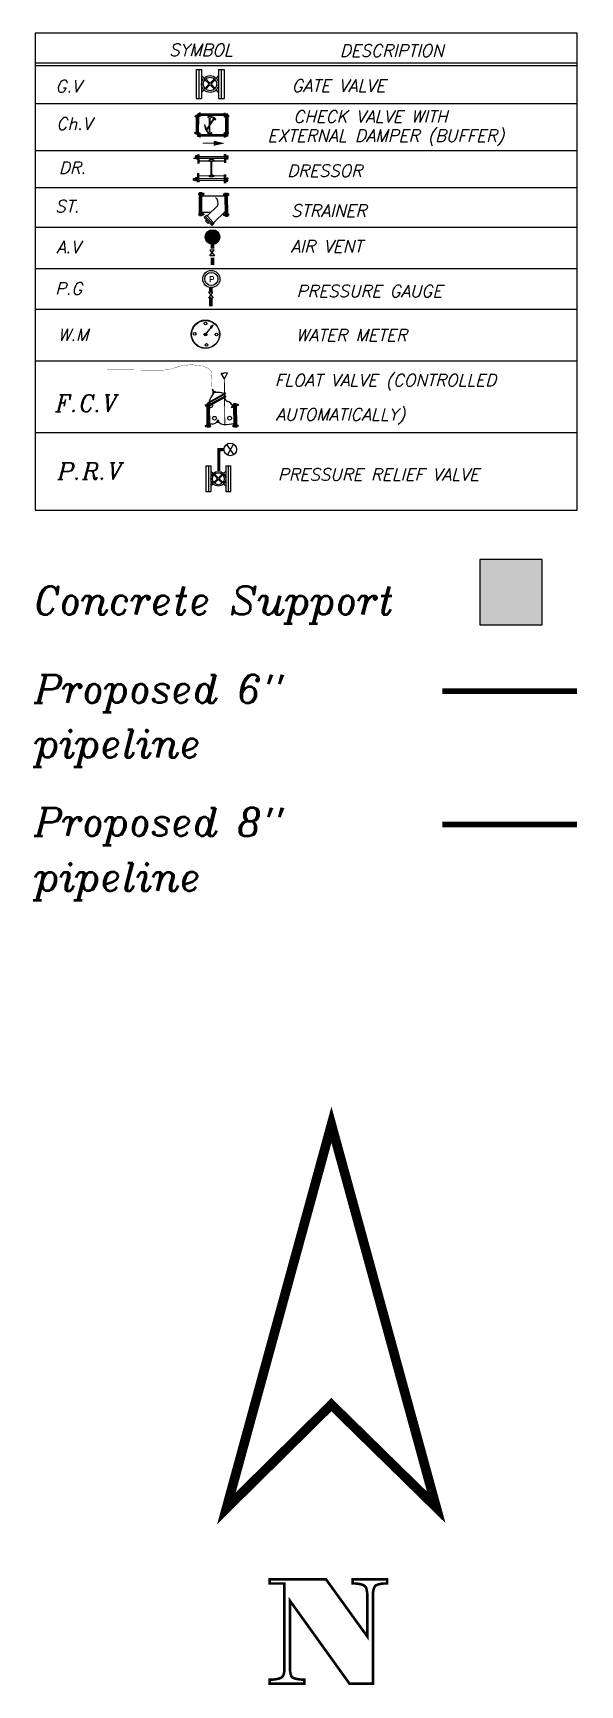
# Model space of a CAD drawing. Extents: x 152000 to 152174, y 158796 to 159332.
# Drawn here: x 152104.45 to 152109.94, y 159176.55 to 159193.15 of the extents above; entities that cross this region are included whole.
import ezdxf
from ezdxf.enums import TextEntityAlignment as Align

# ---------------------------------------------------------------- set-up
doc = ezdxf.new("R2010")
doc.units = 0
doc.header["$LTSCALE"] = 3
doc.header["$MEASUREMENT"] = 0
doc.linetypes.add('HIDDEN', pattern=[9.525, 6.35, -3.175])
doc.layers.get('0').update_dxf_attribs({"linetype": 'CONTINUOUS'})
for name, color, linetype in [('ceco.net 1', 7, 'CONTINUOUS'), ('colum', 7, 'CONTINUOUS'), ('MECH', 6, 'CONTINUOUS'), ('NUMBERS', 6, 'CONTINUOUS')]:
    doc.layers.add(name, color=color, linetype=linetype)
doc.layers.add('LAND CORNERS', color=255, linetype='CONTINUOUS', lineweight=25)
doc.styles.add('C10', font='complex', dxfattribs={"height": 441})
doc.styles.add('italic', font='italicc.shx', dxfattribs={"height": 0.4})

msp = doc.modelspace()

# ---------------------------------------------------------------- hatches: boundary and pattern name
at = {"ltscale": 5}
h = msp.add_hatch(color=240, dxfattribs=at)
h.set_gradient(color1=(255, 0, 63), color2=(255, 143, 171), one_color=1, tint=0.78, name='INVCURVED')
edge = h.paths.add_edge_path()
edge.add_arc((152106.24726, 159191.09511), 0.07387, 0, 360)
at = {"layer": 'colum', "linetype": 'ByBlock', "ltscale": 2.2}
msp.add_hatch(color=256, dxfattribs=at).paths.add_polyline_path([(152106.26027, 159192.06283), (152106.25905, 159192.01247), (152106.36889, 159192.0372)])
at = {"layer": 'LAND CORNERS'}
h = msp.add_hatch(color=256, dxfattribs=at)
h.dxf.hatch_style = 1
h.paths.add_polyline_path([(152108.92976, 159187.20024), (152109.55733, 159187.20024), (152109.55733, 159187.85414), (152108.92976, 159187.85414)])

# ---------------------------------------------------------------- linework, layer by layer
for p, q in [((152106.08124, 159192.77973), (152106.08115, 159192.48643)), ((152106.08124, 159192.77973), (152106.13764, 159192.77971)), ((152106.10944, 159192.77972), (152106.10935, 159192.48642)), ((152106.13764, 159192.77971), (152106.13755, 159192.48641)), ((152106.1624, 159192.69288), (152106.13762, 159192.71767)), ((152106.17053, 159192.67676), (152106.20908, 159192.63819)), ((152106.17851, 159192.68473), (152106.21706, 159192.64617)), ((152106.2081, 159192.63917), (152106.2081, 159192.62692)), ((152106.2081, 159192.63917), (152106.2081, 159192.62692)), ((152106.22736, 159192.64616), (152106.26592, 159192.68471)), ((152106.23533, 159192.63818), (152106.2739, 159192.67673)), ((152106.2363, 159192.62691), (152106.23631, 159192.63916)), ((152106.30683, 159192.71762), (152106.28205, 159192.69284)), ((152106.30685, 159192.77966), (152106.30676, 159192.48636)), ((152106.30706, 159192.78011), (152106.36347, 159192.78009)), ((152106.33505, 159192.77965), (152106.33497, 159192.48635)), ((152106.36326, 159192.77964), (152106.36317, 159192.48635)), ((152106.08115, 159192.48643), (152106.13755, 159192.48641)), ((152106.16236, 159192.57323), (152106.13757, 159192.54846)), ((152106.17051, 159192.58935), (152106.20907, 159192.62789)), ((152106.17848, 159192.58137), (152106.21705, 159192.61991)), ((152106.22735, 159192.61991), (152106.26589, 159192.58134)), ((152106.23533, 159192.62788), (152106.27387, 159192.58932)), ((152106.30678, 159192.54841), (152106.28201, 159192.57319)), ((152106.30676, 159192.48636), (152106.36317, 159192.48635)), ((152106.06877, 159192.30992), (152106.11823, 159192.3097)), ((152106.07109, 159192.30644), (152106.07112, 159192.31338)), ((152106.07109, 159192.30644), (152106.07203, 159192.30592)), ((152106.07206, 159192.31389), (152106.07112, 159192.31338)), ((152106.07203, 159192.30592), (152106.07206, 159192.31389)), ((152106.07203, 159192.30592), (152106.08011, 159192.30588)), ((152106.07206, 159192.31389), (152106.08014, 159192.31386)), ((152106.0806, 159192.30297), (152106.08061, 159192.30588)), ((152106.08061, 159192.30588), (152106.08065, 159192.31385)), ((152106.08062, 159192.30673), (152106.08616, 159192.30671)), ((152106.08066, 159192.31676), (152106.08065, 159192.31385)), ((152106.08065, 159192.313), (152106.08619, 159192.31298)), ((152106.08621, 159192.31674), (152106.08066, 159192.31676)), ((152106.0865, 159192.31968), (152106.08566, 159192.12958)), ((152106.0865, 159192.31968), (152106.08566, 159192.12958)), ((152106.08572, 159192.14409), (152106.08644, 159192.30518)), ((152106.08616, 159192.30585), (152106.10562, 159192.30577)), ((152106.08619, 159192.31383), (152106.10565, 159192.31374)), ((152106.08644, 159192.30518), (152106.0865, 159192.31968)), ((152106.0865, 159192.31968), (152106.09593, 159192.31964)), ((152106.0865, 159192.31968), (152106.09593, 159192.31964)), ((152106.09593, 159192.31964), (152106.09509, 159192.12954)), ((152106.09593, 159192.31964), (152106.09509, 159192.12954)), ((152106.09593, 159192.31964), (152106.09509, 159192.12954)), ((152106.09593, 159192.31964), (152106.09509, 159192.12954)), ((152106.09515, 159192.14404), (152106.09586, 159192.30513)), ((152106.09586, 159192.30513), (152106.09593, 159192.31964)), ((152106.09593, 159192.31964), (152106.10536, 159192.3196)), ((152106.09593, 159192.31964), (152106.10536, 159192.3196)), ((152106.10046, 159192.31223), (152106.10048, 159192.31703)), ((152106.10962, 159192.31219), (152106.10046, 159192.31223)), ((152106.10048, 159192.31703), (152106.10054, 159192.33022)), ((152106.10049, 159192.31845), (152106.10965, 159192.3184)), ((152106.10053, 159192.32881), (152106.1097, 159192.32877)), ((152106.10056, 159192.33503), (152106.10054, 159192.33022)), ((152106.10972, 159192.33499), (152106.10056, 159192.33503)), ((152106.10536, 159192.3196), (152106.10451, 159192.1295)), ((152106.11116, 159192.3066), (152106.10562, 159192.30662)), ((152106.11119, 159192.31287), (152106.10565, 159192.31289)), ((152106.10566, 159192.31665), (152106.11121, 159192.31663)), ((152106.10962, 159192.31219), (152106.10972, 159192.33499)), ((152106.37643, 159192.31581), (152106.10964, 159192.31699)), ((152106.37648, 159192.329), (152106.1097, 159192.33018)), ((152106.11115, 159192.30283), (152106.11116, 159192.30574)), ((152106.11116, 159192.30574), (152106.11119, 159192.31372)), ((152106.11121, 159192.31663), (152106.11119, 159192.31372)), ((152106.36333, 159192.30861), (152106.41279, 159192.30839)), ((152106.36565, 159192.30513), (152106.36568, 159192.31207)), ((152106.36565, 159192.30513), (152106.36659, 159192.30461)), ((152106.36662, 159192.31258), (152106.36568, 159192.31207)), ((152106.36659, 159192.30461), (152106.36662, 159192.31258)), ((152106.36659, 159192.30461), (152106.37467, 159192.30457)), ((152106.36662, 159192.31258), (152106.3747, 159192.31255)), ((152106.37516, 159192.30166), (152106.37517, 159192.30457)), ((152106.37517, 159192.30457), (152106.37521, 159192.31255)), ((152106.37518, 159192.30542), (152106.38072, 159192.3054)), ((152106.37522, 159192.31546), (152106.37521, 159192.31255)), ((152106.37521, 159192.31169), (152106.38075, 159192.31167)), ((152106.38077, 159192.31543), (152106.37522, 159192.31546)), ((152106.3764, 159192.311), (152106.37651, 159192.3338)), ((152106.3764, 159192.311), (152106.38557, 159192.31096)), ((152106.3856, 159192.31718), (152106.37643, 159192.31722)), ((152106.38564, 159192.32754), (152106.37648, 159192.32758)), ((152106.37651, 159192.3338), (152106.38567, 159192.33376)), ((152106.38106, 159192.31837), (152106.38022, 159192.12828)), ((152106.38106, 159192.31837), (152106.38022, 159192.12828)), ((152106.38028, 159192.14278), (152106.381, 159192.30387)), ((152106.38072, 159192.30455), (152106.40017, 159192.30446)), ((152106.38075, 159192.31252), (152106.40021, 159192.31244)), ((152106.381, 159192.30387), (152106.38106, 159192.31837)), ((152106.38106, 159192.31837), (152106.39049, 159192.31833)), ((152106.38106, 159192.31837), (152106.39049, 159192.31833)), ((152106.38557, 159192.31096), (152106.38559, 159192.31577)), ((152106.38559, 159192.31577), (152106.38565, 159192.32895)), ((152106.38567, 159192.33376), (152106.38565, 159192.32895)), ((152106.39978, 159192.31571), (152106.38643, 159192.31576)), ((152106.39984, 159192.32889), (152106.38648, 159192.32895)), ((152106.39049, 159192.31833), (152106.38964, 159192.12823)), ((152106.39049, 159192.31833), (152106.38964, 159192.12823)), ((152106.39049, 159192.31833), (152106.38964, 159192.12823)), ((152106.39049, 159192.31833), (152106.38964, 159192.12823)), ((152106.38971, 159192.14274), (152106.39042, 159192.30383)), ((152106.39042, 159192.30383), (152106.39049, 159192.31833)), ((152106.39049, 159192.31833), (152106.39992, 159192.31829)), ((152106.39049, 159192.31833), (152106.39992, 159192.31829)), ((152106.39992, 159192.31829), (152106.39907, 159192.12819)), ((152106.39978, 159192.31571), (152106.39984, 159192.32889)), ((152106.40134, 159192.31656), (152106.39978, 159192.31571)), ((152106.39984, 159192.32889), (152106.40139, 159192.32803)), ((152106.40572, 159192.30529), (152106.40018, 159192.30531)), ((152106.40575, 159192.31156), (152106.40021, 159192.31158)), ((152106.40022, 159192.31534), (152106.40577, 159192.31532)), ((152106.40134, 159192.31656), (152106.40139, 159192.32803)), ((152106.40571, 159192.30153), (152106.40572, 159192.30443)), ((152106.40572, 159192.30443), (152106.40575, 159192.31241)), ((152106.40577, 159192.31532), (152106.40575, 159192.31241)), ((152106.06802, 159192.14108), (152106.11748, 159192.14086)), ((152106.07034, 159192.1376), (152106.07037, 159192.14454)), ((152106.07034, 159192.1376), (152106.07128, 159192.13708)), ((152106.07131, 159192.14505), (152106.07037, 159192.14454)), ((152106.07128, 159192.13708), (152106.07131, 159192.14505)), ((152106.07131, 159192.14505), (152106.0794, 159192.14502)), ((152106.07986, 159192.13704), (152106.0799, 159192.14502)), ((152106.07987, 159192.13789), (152106.08541, 159192.13787)), ((152106.07991, 159192.14792), (152106.0799, 159192.14502)), ((152106.0799, 159192.14416), (152106.08544, 159192.14414)), ((152106.08546, 159192.1479), (152106.07991, 159192.14792)), ((152106.08615, 159192.30295), (152106.0806, 159192.30297)), ((152106.08544, 159192.14499), (152106.1049, 159192.1449)), ((152106.08572, 159192.14409), (152106.08566, 159192.12958)), ((152106.09515, 159192.14404), (152106.09509, 159192.12954)), ((152106.11041, 159192.13776), (152106.10487, 159192.13778)), ((152106.11044, 159192.14403), (152106.1049, 159192.14405)), ((152106.10491, 159192.14781), (152106.11046, 159192.14779)), ((152106.1056, 159192.30286), (152106.11115, 159192.30283)), ((152106.11041, 159192.1369), (152106.11045, 159192.14488)), ((152106.11046, 159192.14779), (152106.11045, 159192.14488)), ((152106.16695, 159192.22613), (152106.18661, 159192.17145)), ((152106.18661, 159192.17145), (152106.25726, 159192.28104)), ((152106.18953, 159192.16827), (152106.26018, 159192.27786)), ((152106.19736, 159192.14764), (152106.18953, 159192.16827)), ((152106.1967, 159192.14287), (152106.21724, 159192.15093)), ((152106.1974, 159192.29978), (152106.21787, 159192.29153)), ((152106.21724, 159192.15093), (152106.21787, 159192.29153)), ((152106.22156, 159192.15091), (152106.22218, 159192.29151)), ((152106.24202, 159192.14267), (152106.22156, 159192.15091)), ((152106.24272, 159192.29958), (152106.22218, 159192.29151)), ((152106.24943, 159192.30167), (152106.25726, 159192.28104)), ((152106.28004, 159192.26825), (152106.26018, 159192.27786)), ((152106.36258, 159192.13977), (152106.41204, 159192.13955)), ((152106.3649, 159192.13629), (152106.36493, 159192.14323)), ((152106.36587, 159192.14375), (152106.36493, 159192.14323)), ((152106.36584, 159192.13577), (152106.36587, 159192.14375)), ((152106.36587, 159192.14375), (152106.37395, 159192.14371)), ((152106.37442, 159192.13573), (152106.37446, 159192.14371)), ((152106.37447, 159192.14662), (152106.37446, 159192.14371)), ((152106.37446, 159192.14285), (152106.38, 159192.14283)), ((152106.38002, 159192.14659), (152106.37447, 159192.14662)), ((152106.3807, 159192.30164), (152106.37516, 159192.30166)), ((152106.38, 159192.14368), (152106.39946, 159192.1436)), ((152106.38028, 159192.14278), (152106.38022, 159192.12828)), ((152106.38971, 159192.14274), (152106.38964, 159192.12823)), ((152106.405, 159192.14272), (152106.39946, 159192.14274)), ((152106.39947, 159192.1465), (152106.40502, 159192.14648)), ((152106.40016, 159192.30155), (152106.40571, 159192.30153)), ((152106.40497, 159192.1356), (152106.405, 159192.14357)), ((152106.40502, 159192.14648), (152106.405, 159192.14357)), ((152106.07128, 159192.13708), (152106.07936, 159192.13704)), ((152106.07985, 159192.13413), (152106.07986, 159192.13704)), ((152106.0854, 159192.13411), (152106.07985, 159192.13413)), ((152106.08541, 159192.13701), (152106.10487, 159192.13693)), ((152106.08566, 159192.12958), (152106.09509, 159192.12954)), ((152106.09509, 159192.12954), (152106.10451, 159192.1295)), ((152106.09954, 159192.10582), (152106.09956, 159192.11063)), ((152106.10871, 159192.10578), (152106.09954, 159192.10582)), ((152106.09956, 159192.11063), (152106.09962, 159192.12381)), ((152106.09957, 159192.11204), (152106.10873, 159192.112)), ((152106.09964, 159192.12862), (152106.09962, 159192.12381)), ((152106.09962, 159192.1224), (152106.10878, 159192.12236)), ((152106.10881, 159192.12858), (152106.09964, 159192.12862)), ((152106.10485, 159192.13402), (152106.1104, 159192.13399)), ((152106.10871, 159192.10578), (152106.10881, 159192.12858)), ((152106.37551, 159192.1094), (152106.10873, 159192.11059)), ((152106.37557, 159192.12259), (152106.10879, 159192.12377)), ((152106.1104, 159192.13399), (152106.11041, 159192.1369)), ((152106.3649, 159192.13629), (152106.36584, 159192.13577)), ((152106.36584, 159192.13577), (152106.37392, 159192.13573)), ((152106.37441, 159192.13282), (152106.37442, 159192.13573)), ((152106.37995, 159192.1328), (152106.37441, 159192.13282)), ((152106.37443, 159192.13658), (152106.37997, 159192.13656)), ((152106.37549, 159192.1046), (152106.37559, 159192.1274)), ((152106.37549, 159192.1046), (152106.38465, 159192.10455)), ((152106.38468, 159192.11077), (152106.37552, 159192.11081)), ((152106.38473, 159192.12114), (152106.37556, 159192.12118)), ((152106.37559, 159192.1274), (152106.38475, 159192.12736)), ((152106.37997, 159192.13571), (152106.39942, 159192.13562)), ((152106.38022, 159192.12828), (152106.38964, 159192.12823)), ((152106.38465, 159192.10455), (152106.38467, 159192.10936)), ((152106.38467, 159192.10936), (152106.38473, 159192.12255)), ((152106.38475, 159192.12736), (152106.38473, 159192.12255)), ((152106.39887, 159192.1093), (152106.38551, 159192.10936)), ((152106.39893, 159192.12249), (152106.38557, 159192.12254)), ((152106.38964, 159192.12823), (152106.39907, 159192.12819)), ((152106.39887, 159192.1093), (152106.39893, 159192.12249)), ((152106.40042, 159192.11015), (152106.39887, 159192.1093)), ((152106.39893, 159192.12249), (152106.40047, 159192.12162)), ((152106.39941, 159192.13271), (152106.40496, 159192.13269)), ((152106.40497, 159192.13645), (152106.39943, 159192.13647)), ((152106.40042, 159192.11015), (152106.40047, 159192.12162)), ((152106.40496, 159192.13269), (152106.40497, 159192.1356)), ((152106.05598, 159191.88894), (152106.0581, 159191.88775)), ((152106.0581, 159191.88775), (152106.07646, 159191.88767)), ((152106.07758, 159191.88106), (152106.0776, 159191.88767)), ((152106.09017, 159191.88101), (152106.07758, 159191.88106)), ((152106.0776, 159191.88767), (152106.07768, 159191.90579)), ((152106.07761, 159191.88961), (152106.09021, 159191.88955)), ((152106.07767, 159191.90385), (152106.09027, 159191.9038)), ((152106.07771, 159191.9124), (152106.07768, 159191.90579)), ((152106.0903, 159191.91234), (152106.07771, 159191.9124)), ((152106.09017, 159191.88101), (152106.0903, 159191.91234)), ((152106.0902, 159191.88762), (152106.38875, 159191.88635)), ((152106.09028, 159191.90574), (152106.38883, 159191.90447)), ((152106.09502, 159191.86168), (152106.38481, 159191.86045)), ((152106.20568, 159191.864), (152106.23381, 159191.85268)), ((152106.23325, 159191.7214), (152106.23381, 159191.85268)), ((152106.23918, 159191.72137), (152106.23974, 159191.85265)), ((152106.26796, 159191.86374), (152106.23974, 159191.85265)), ((152106.38872, 159191.87974), (152106.38886, 159191.91107)), ((152106.38872, 159191.87974), (152106.40132, 159191.87969)), ((152106.40135, 159191.88823), (152106.38876, 159191.88828)), ((152106.40141, 159191.90247), (152106.38882, 159191.90253)), ((152106.38886, 159191.91107), (152106.40145, 159191.91102)), ((152106.40132, 159191.87969), (152106.40134, 159191.88629)), ((152106.40134, 159191.88629), (152106.40142, 159191.90441)), ((152106.40145, 159191.91102), (152106.40142, 159191.90441)), ((152106.05716, 159191.66604), (152106.05724, 159191.68416)), ((152106.05716, 159191.66604), (152106.07551, 159191.66597)), ((152106.05724, 159191.68416), (152106.07559, 159191.68409)), ((152106.07663, 159191.65935), (152106.07666, 159191.66596)), ((152106.08923, 159191.6593), (152106.07663, 159191.65935)), ((152106.07666, 159191.66596), (152106.07674, 159191.68408)), ((152106.07667, 159191.6679), (152106.08926, 159191.66785)), ((152106.07673, 159191.68214), (152106.08932, 159191.68209)), ((152106.07677, 159191.69069), (152106.07674, 159191.68408)), ((152106.08936, 159191.69063), (152106.07677, 159191.69069)), ((152106.08923, 159191.6593), (152106.08936, 159191.69063)), ((152106.08925, 159191.66591), (152106.38781, 159191.66464)), ((152106.08933, 159191.68403), (152106.38789, 159191.68276)), ((152106.09268, 159191.71235), (152106.38568, 159191.7111)), ((152106.20502, 159191.71031), (152106.23325, 159191.7214)), ((152106.26731, 159191.71005), (152106.23918, 159191.72137)), ((152106.38778, 159191.65803), (152106.38791, 159191.68936)), ((152106.38778, 159191.65803), (152106.40037, 159191.65798)), ((152106.40041, 159191.66652), (152106.38782, 159191.66658)), ((152106.40047, 159191.68076), (152106.38788, 159191.68082)), ((152106.38791, 159191.68936), (152106.40051, 159191.68931)), ((152106.40037, 159191.65798), (152106.4004, 159191.66458)), ((152106.4004, 159191.66458), (152106.40048, 159191.6827)), ((152106.40051, 159191.68931), (152106.40048, 159191.6827)), ((152106.11607, 159191.5367), (152106.10926, 159191.53668)), ((152106.10926, 159191.53668), (152106.10927, 159191.5331)), ((152106.10927, 159191.5331), (152106.1093, 159191.52331)), ((152106.10927, 159191.53206), (152106.11608, 159191.53208)), ((152106.10929, 159191.52435), (152106.1161, 159191.52437)), ((152106.10931, 159191.51973), (152106.1093, 159191.52331)), ((152106.11612, 159191.51975), (152106.10931, 159191.51973)), ((152106.13998, 159191.5332), (152106.11608, 159191.53312)), ((152106.14001, 159191.5234), (152106.11611, 159191.52333)), ((152106.11644, 159191.54225), (152106.12802, 159191.54229)), ((152106.11714, 159191.31159), (152106.11644, 159191.54225)), ((152106.11714, 159191.31159), (152106.11644, 159191.54225)), ((152106.1165, 159191.52444), (152106.11644, 159191.54225)), ((152106.1165, 159191.52444), (152106.11709, 159191.32941)), ((152106.12802, 159191.54229), (152106.1396, 159191.54232)), ((152106.12872, 159191.31162), (152106.12802, 159191.54229)), ((152106.12872, 159191.31162), (152106.12802, 159191.54229)), ((152106.12872, 159191.31162), (152106.12802, 159191.54229)), ((152106.12872, 159191.31162), (152106.12802, 159191.54229)), ((152106.12872, 159191.31162), (152106.12802, 159191.54229)), ((152106.12808, 159191.52447), (152106.12802, 159191.54229)), ((152106.12808, 159191.52447), (152106.12867, 159191.32944)), ((152106.1403, 159191.31166), (152106.1396, 159191.54232)), ((152106.13971, 159191.50892), (152106.37569, 159191.50963)), ((152106.13997, 159191.53677), (152106.14678, 159191.53679)), ((152106.14679, 159191.53217), (152106.13998, 159191.53215)), ((152106.14682, 159191.52447), (152106.14001, 159191.52445)), ((152106.14002, 159191.51983), (152106.14683, 159191.51985)), ((152106.14678, 159191.53679), (152106.14679, 159191.53322)), ((152106.14679, 159191.53322), (152106.14682, 159191.52342)), ((152106.14683, 159191.51985), (152106.14682, 159191.52342)), ((152106.15734, 159191.53325), (152106.14741, 159191.53322)), ((152106.15737, 159191.52345), (152106.14744, 159191.52342)), ((152106.15849, 159191.53262), (152106.15734, 159191.53325)), ((152106.15734, 159191.53325), (152106.15737, 159191.52345)), ((152106.15737, 159191.52345), (152106.15852, 159191.52409)), ((152106.15849, 159191.53262), (152106.15852, 159191.52409)), ((152106.35392, 159191.52332), (152106.41468, 159191.52351)), ((152106.35678, 159191.5276), (152106.35793, 159191.52824)), ((152106.35678, 159191.5276), (152106.35681, 159191.51907)), ((152106.35796, 159191.51844), (152106.35681, 159191.51907)), ((152106.35793, 159191.52824), (152106.36786, 159191.52827)), ((152106.35793, 159191.52824), (152106.35796, 159191.51844)), ((152106.35796, 159191.51844), (152106.36789, 159191.51847)), ((152106.37528, 159191.53186), (152106.36847, 159191.53184)), ((152106.36847, 159191.53184), (152106.36848, 159191.52827)), ((152106.36848, 159191.52827), (152106.36851, 159191.51847)), ((152106.36848, 159191.52722), (152106.37529, 159191.52724)), ((152106.3685, 159191.51952), (152106.37531, 159191.51954)), ((152106.36852, 159191.5149), (152106.36851, 159191.51847)), ((152106.37533, 159191.51492), (152106.36852, 159191.5149)), ((152106.37529, 159191.52829), (152106.39919, 159191.52836)), ((152106.37532, 159191.51849), (152106.39922, 159191.51856)), ((152106.37561, 159191.53742), (152106.38719, 159191.53745)), ((152106.37631, 159191.30675), (152106.37561, 159191.53742)), ((152106.37631, 159191.30675), (152106.37561, 159191.53742)), ((152106.37566, 159191.5196), (152106.37561, 159191.53742)), ((152106.37566, 159191.5196), (152106.37625, 159191.32457)), ((152106.38719, 159191.53745), (152106.39877, 159191.53749)), ((152106.38789, 159191.30679), (152106.38719, 159191.53745)), ((152106.38789, 159191.30679), (152106.38719, 159191.53745)), ((152106.38789, 159191.30679), (152106.38719, 159191.53745)), ((152106.38789, 159191.30679), (152106.38719, 159191.53745)), ((152106.38724, 159191.51964), (152106.38719, 159191.53745)), ((152106.38724, 159191.51964), (152106.38783, 159191.3246)), ((152106.39947, 159191.30682), (152106.39877, 159191.53749)), ((152106.39918, 159191.53193), (152106.40599, 159191.53195)), ((152106.406, 159191.52733), (152106.39919, 159191.52731)), ((152106.40603, 159191.51963), (152106.39922, 159191.51961)), ((152106.39923, 159191.51499), (152106.40604, 159191.51501)), ((152106.40599, 159191.53195), (152106.406, 159191.52838)), ((152106.406, 159191.52838), (152106.40603, 159191.51858)), ((152106.40604, 159191.51501), (152106.40603, 159191.51858)), ((152106.11669, 159191.33215), (152106.10988, 159191.33213)), ((152106.10988, 159191.33213), (152106.10989, 159191.32855)), ((152106.10989, 159191.32855), (152106.10992, 159191.31875)), ((152106.10989, 159191.3275), (152106.1167, 159191.32753)), ((152106.10991, 159191.3198), (152106.11672, 159191.31982)), ((152106.10993, 159191.31518), (152106.10992, 159191.31875)), ((152106.11674, 159191.3152), (152106.10993, 159191.31518)), ((152106.1406, 159191.32865), (152106.1167, 159191.32857)), ((152106.14063, 159191.31885), (152106.11673, 159191.31877)), ((152106.11709, 159191.32941), (152106.11714, 159191.31159)), ((152106.11714, 159191.31159), (152106.12872, 159191.31162)), ((152106.11714, 159191.31159), (152106.12872, 159191.31162)), ((152106.12867, 159191.32944), (152106.12872, 159191.31162)), ((152106.12872, 159191.31162), (152106.1403, 159191.31166)), ((152106.12872, 159191.31162), (152106.1403, 159191.31166)), ((152106.1402, 159191.3451), (152106.23127, 159191.34538)), ((152106.14059, 159191.33222), (152106.1474, 159191.33224)), ((152106.14741, 159191.32762), (152106.1406, 159191.3276)), ((152106.14744, 159191.31992), (152106.14063, 159191.3199)), ((152106.14064, 159191.31527), (152106.14745, 159191.31529)), ((152106.1474, 159191.33224), (152106.14741, 159191.32867)), ((152106.14741, 159191.32867), (152106.14744, 159191.31887)), ((152106.14745, 159191.31529), (152106.14744, 159191.31887)), ((152106.15796, 159191.3287), (152106.14803, 159191.32867)), ((152106.15799, 159191.3189), (152106.14806, 159191.31887)), ((152106.15911, 159191.32807), (152106.15796, 159191.3287)), ((152106.15796, 159191.3287), (152106.15799, 159191.3189)), ((152106.15799, 159191.3189), (152106.15914, 159191.31954)), ((152106.15911, 159191.32807), (152106.15914, 159191.31954)), ((152106.18597, 159191.31319), (152106.16369, 159191.29161)), ((152106.19837, 159191.30038), (152106.18597, 159191.31319)), ((152106.3, 159191.41195), (152106.19181, 159191.30715)), ((152106.37616, 159191.35453), (152106.25738, 159191.23946)), ((152106.35454, 159191.31877), (152106.4153, 159191.31896)), ((152106.3574, 159191.32304), (152106.35855, 159191.32368)), ((152106.3574, 159191.32304), (152106.35743, 159191.31452)), ((152106.35858, 159191.31389), (152106.35743, 159191.31452)), ((152106.35855, 159191.32368), (152106.36848, 159191.32371)), ((152106.35855, 159191.32368), (152106.35858, 159191.31389)), ((152106.35858, 159191.31389), (152106.36851, 159191.31392)), ((152106.3759, 159191.32731), (152106.36909, 159191.32729)), ((152106.36909, 159191.32729), (152106.3691, 159191.32372)), ((152106.3691, 159191.32372), (152106.36913, 159191.31392)), ((152106.3691, 159191.32267), (152106.37591, 159191.32269)), ((152106.36912, 159191.31497), (152106.37593, 159191.31499)), ((152106.36914, 159191.31035), (152106.36913, 159191.31392)), ((152106.37595, 159191.31037), (152106.36914, 159191.31035)), ((152106.37591, 159191.32374), (152106.39981, 159191.32381)), ((152106.37594, 159191.31394), (152106.39984, 159191.31401)), ((152106.37625, 159191.32457), (152106.37631, 159191.30675)), ((152106.38783, 159191.3246), (152106.38789, 159191.30679)), ((152106.3998, 159191.32738), (152106.40661, 159191.3274)), ((152106.40662, 159191.32278), (152106.39981, 159191.32276)), ((152106.40665, 159191.31508), (152106.39984, 159191.31506)), ((152106.39985, 159191.31044), (152106.40666, 159191.31046)), ((152106.40661, 159191.3274), (152106.40662, 159191.32383)), ((152106.40662, 159191.32383), (152106.40665, 159191.31403)), ((152106.40666, 159191.31046), (152106.40665, 159191.31403)), ((152106.17609, 159191.27881), (152106.16369, 159191.29161)), ((152106.1747, 159191.30227), (152106.25195, 159191.22251)), ((152106.17609, 159191.27881), (152106.22855, 159191.22465)), ((152106.18545, 159191.26914), (152106.17651, 159191.25934)), ((152106.17651, 159191.25934), (152106.20319, 159191.2318)), ((152106.19837, 159191.30038), (152106.25082, 159191.24623)), ((152106.20319, 159191.2318), (152106.2127, 159191.24101)), ((152106.22855, 159191.22465), (152106.24095, 159191.21185)), ((152106.26322, 159191.23343), (152106.24095, 159191.21185)), ((152106.25082, 159191.24623), (152106.26322, 159191.23343)), ((152106.37631, 159191.30675), (152106.38789, 159191.30679)), ((152106.37631, 159191.30675), (152106.38789, 159191.30679)), ((152106.38789, 159191.30679), (152106.39947, 159191.30682)), ((152106.38789, 159191.30679), (152106.39947, 159191.30682)), ((152106.2016, 159189.43382), (152106.37771, 159189.53052)), ((152106.20591, 159189.42598), (152106.38202, 159189.52268)), ((152106.22792, 159189.41862), (152106.37468, 159189.4992)), ((152106.23222, 159189.41078), (152106.37898, 159189.49137)), ((152106.24657, 159189.56551), (152106.24265, 159189.56336)), ((152106.24265, 159189.56336), (152106.25754, 159189.53395)), ((152106.24657, 159189.56551), (152106.26146, 159189.5361)), ((152106.24703, 159189.52818), (152106.2595, 159189.53503)), ((152106.24703, 159189.52818), (152106.25241, 159189.51839)), ((152106.24918, 159189.52426), (152106.26165, 159189.53111)), ((152106.27197, 159189.54187), (152106.2595, 159189.53503)), ((152106.27412, 159189.53796), (152106.26165, 159189.53111)), ((152106.27197, 159189.54187), (152106.27735, 159189.53208)), ((152106.37468, 159189.4992), (152106.36607, 159189.51487)), ((152106.37468, 159189.4992), (152106.37898, 159189.49137)), ((152106.38075, 159189.52293), (152106.37644, 159189.53077)), ((152106.16988, 159189.40505), (152106.23085, 159189.40533)), ((152106.17275, 159189.40934), (152106.1739, 159189.40999)), ((152106.17275, 159189.40934), (152106.17279, 159189.40079)), ((152106.17395, 159189.40015), (152106.17279, 159189.40079)), ((152106.1739, 159189.40999), (152106.18386, 159189.41003)), ((152106.1739, 159189.40999), (152106.17395, 159189.40015)), ((152106.17395, 159189.40015), (152106.18391, 159189.4002)), ((152106.1913, 159189.41365), (152106.18447, 159189.41362)), ((152106.18447, 159189.41362), (152106.18448, 159189.41003)), ((152106.18448, 159189.41003), (152106.18453, 159189.4002)), ((152106.18449, 159189.40898), (152106.19132, 159189.40901)), ((152106.18452, 159189.40125), (152106.19136, 159189.40128)), ((152106.18455, 159189.39662), (152106.18453, 159189.4002)), ((152106.19138, 159189.39665), (152106.18455, 159189.39662)), ((152106.19132, 159189.41006), (152106.2153, 159189.41017)), ((152106.19136, 159189.40023), (152106.21535, 159189.40034)), ((152106.20324, 159189.41928), (152106.19162, 159189.41922)), ((152106.1927, 159189.1849), (152106.19162, 159189.41922)), ((152106.20033, 159189.43407), (152106.20464, 159189.42623)), ((152106.21486, 159189.41933), (152106.20324, 159189.41928)), ((152106.20432, 159189.18496), (152106.20324, 159189.41928)), ((152106.20432, 159189.18496), (152106.20324, 159189.41928)), ((152106.20432, 159189.18496), (152106.20324, 159189.41928)), ((152106.20432, 159189.18496), (152106.20324, 159189.41928)), ((152106.20432, 159189.18496), (152106.20324, 159189.41928)), ((152106.20333, 159189.4014), (152106.20324, 159189.41928)), ((152106.20333, 159189.4014), (152106.20423, 159189.20283)), ((152106.20464, 159189.42623), (152106.21931, 159189.43429)), ((152106.21594, 159189.18501), (152106.21486, 159189.41933)), ((152106.21594, 159189.18501), (152106.21486, 159189.41933)), ((152106.21495, 159189.40145), (152106.21486, 159189.41933)), ((152106.21495, 159189.40145), (152106.21585, 159189.20289)), ((152106.21529, 159189.41376), (152106.22212, 159189.41379)), ((152106.22214, 159189.40915), (152106.21531, 159189.40912)), ((152106.22218, 159189.40143), (152106.21534, 159189.40139)), ((152106.21536, 159189.39676), (152106.2222, 159189.39679)), ((152106.22792, 159189.41862), (152106.21931, 159189.43429)), ((152106.22212, 159189.41379), (152106.22214, 159189.41021)), ((152106.22214, 159189.41021), (152106.22218, 159189.40037)), ((152106.2222, 159189.39679), (152106.22218, 159189.40037)), ((152106.22792, 159189.41862), (152106.23222, 159189.41078)), ((152106.50713, 159189.40659), (152106.44615, 159189.40631)), ((152106.46164, 159189.41488), (152106.45481, 159189.41485)), ((152106.45481, 159189.41485), (152106.45483, 159189.41127)), ((152106.45483, 159189.41127), (152106.45487, 159189.40144)), ((152106.45483, 159189.41022), (152106.46167, 159189.41025)), ((152106.45487, 159189.40249), (152106.4617, 159189.40252)), ((152106.45489, 159189.39785), (152106.45487, 159189.40144)), ((152106.46172, 159189.39788), (152106.45489, 159189.39785)), ((152106.48564, 159189.41141), (152106.46166, 159189.4113)), ((152106.48569, 159189.40158), (152106.46171, 159189.40147)), ((152106.47363, 159189.42051), (152106.46201, 159189.42046)), ((152106.46308, 159189.18614), (152106.46201, 159189.42046)), ((152106.48525, 159189.42057), (152106.47363, 159189.42051)), ((152106.4747, 159189.18619), (152106.47363, 159189.42051)), ((152106.4747, 159189.18619), (152106.47363, 159189.42051)), ((152106.4747, 159189.18619), (152106.47363, 159189.42051)), ((152106.4747, 159189.18619), (152106.47363, 159189.42051)), ((152106.47372, 159189.40264), (152106.47363, 159189.42051)), ((152106.47372, 159189.40264), (152106.47462, 159189.20407)), ((152106.48632, 159189.18624), (152106.48525, 159189.42057)), ((152106.48632, 159189.18624), (152106.48525, 159189.42057)), ((152106.48534, 159189.40269), (152106.48525, 159189.42057)), ((152106.48534, 159189.40269), (152106.48624, 159189.20412)), ((152106.48563, 159189.41499), (152106.49246, 159189.41503)), ((152106.49248, 159189.41039), (152106.48565, 159189.41036)), ((152106.49252, 159189.40266), (152106.48568, 159189.40263)), ((152106.48571, 159189.39799), (152106.49254, 159189.39802)), ((152106.49246, 159189.41503), (152106.49248, 159189.41144)), ((152106.49248, 159189.41144), (152106.49252, 159189.40161)), ((152106.49254, 159189.39802), (152106.49252, 159189.40161)), ((152106.50306, 159189.41149), (152106.4931, 159189.41144)), ((152106.50311, 159189.40166), (152106.49315, 159189.40161)), ((152106.50306, 159189.41149), (152106.50311, 159189.40166)), ((152106.50422, 159189.41086), (152106.50306, 159189.41149)), ((152106.50311, 159189.40166), (152106.50426, 159189.4023)), ((152106.50422, 159189.41086), (152106.50426, 159189.4023)), ((152106.17083, 159189.19693), (152106.2318, 159189.19721)), ((152106.1737, 159189.20122), (152106.17485, 159189.20187)), ((152106.1737, 159189.20122), (152106.17374, 159189.19267)), ((152106.1749, 159189.19203), (152106.17374, 159189.19267)), ((152106.17485, 159189.20187), (152106.18481, 159189.20191)), ((152106.17485, 159189.20187), (152106.1749, 159189.19203)), ((152106.1749, 159189.19203), (152106.18486, 159189.19208)), ((152106.19225, 159189.20553), (152106.18542, 159189.2055)), ((152106.18542, 159189.2055), (152106.18544, 159189.20191)), ((152106.18544, 159189.20191), (152106.18548, 159189.19208)), ((152106.18544, 159189.20086), (152106.19227, 159189.20089)), ((152106.18548, 159189.19313), (152106.19231, 159189.19316)), ((152106.1855, 159189.1885), (152106.18548, 159189.19208)), ((152106.19233, 159189.18853), (152106.1855, 159189.1885)), ((152106.19227, 159189.20194), (152106.21625, 159189.20205)), ((152106.19231, 159189.19211), (152106.2163, 159189.19222)), ((152106.20432, 159189.18496), (152106.1927, 159189.1849)), ((152106.20432, 159189.18496), (152106.1927, 159189.1849)), ((152106.20423, 159189.20283), (152106.20432, 159189.18496)), ((152106.21594, 159189.18501), (152106.20432, 159189.18496)), ((152106.21594, 159189.18501), (152106.20432, 159189.18496)), ((152106.21585, 159189.20289), (152106.21594, 159189.18501)), ((152106.21624, 159189.20564), (152106.22307, 159189.20567)), ((152106.22309, 159189.20103), (152106.21626, 159189.201)), ((152106.22313, 159189.19331), (152106.21629, 159189.19327)), ((152106.21631, 159189.18864), (152106.22315, 159189.18867)), ((152106.22307, 159189.20567), (152106.22309, 159189.20209)), ((152106.22309, 159189.20209), (152106.22313, 159189.19225)), ((152106.22315, 159189.18867), (152106.22313, 159189.19225)), ((152106.31432, 159189.23294), (152106.28599, 159189.23281)), ((152106.50808, 159189.19847), (152106.4471, 159189.19819)), ((152106.46259, 159189.20676), (152106.45576, 159189.20673)), ((152106.45576, 159189.20673), (152106.45578, 159189.20315)), ((152106.45578, 159189.20315), (152106.45582, 159189.19332)), ((152106.45578, 159189.2021), (152106.46262, 159189.20213)), ((152106.45582, 159189.19437), (152106.46265, 159189.1944)), ((152106.45584, 159189.18973), (152106.45582, 159189.19332)), ((152106.46267, 159189.18976), (152106.45584, 159189.18973)), ((152106.4866, 159189.20329), (152106.46261, 159189.20318)), ((152106.48664, 159189.19346), (152106.46266, 159189.19335)), ((152106.4747, 159189.18619), (152106.46308, 159189.18614)), ((152106.4747, 159189.18619), (152106.46308, 159189.18614)), ((152106.47462, 159189.20407), (152106.4747, 159189.18619)), ((152106.48632, 159189.18624), (152106.4747, 159189.18619)), ((152106.48632, 159189.18624), (152106.4747, 159189.18619)), ((152106.48624, 159189.20412), (152106.48632, 159189.18624)), ((152106.48658, 159189.20687), (152106.49341, 159189.20691)), ((152106.49343, 159189.20227), (152106.4866, 159189.20224)), ((152106.49347, 159189.19454), (152106.48664, 159189.19451)), ((152106.48666, 159189.18987), (152106.49349, 159189.1899)), ((152106.49341, 159189.20691), (152106.49343, 159189.20332)), ((152106.49343, 159189.20332), (152106.49347, 159189.19349)), ((152106.49349, 159189.1899), (152106.49347, 159189.19349)), ((152106.50401, 159189.20337), (152106.49405, 159189.20332)), ((152106.50406, 159189.19354), (152106.4941, 159189.19349)), ((152106.50401, 159189.20337), (152106.50406, 159189.19354)), ((152106.50517, 159189.20273), (152106.50401, 159189.20337)), ((152106.50406, 159189.19354), (152106.50521, 159189.19418)), ((152106.50517, 159189.20273), (152106.50521, 159189.19418))]:
    msp.add_line(p, q)
at = {"color": 7}
for p, q in [((152106.1812, 159188.79542), (152106.18112, 159188.53759)), ((152106.1812, 159188.79542), (152106.23078, 159188.79541)), ((152106.20599, 159188.79541), (152106.20591, 159188.53758)), ((152106.23078, 159188.79541), (152106.2307, 159188.53758)), ((152106.25254, 159188.71908), (152106.23076, 159188.74087)), ((152106.25967, 159188.62806), (152106.29357, 159188.66195)), ((152106.25969, 159188.7049), (152106.29358, 159188.671)), ((152106.26668, 159188.62105), (152106.30058, 159188.65493)), ((152106.26671, 159188.71191), (152106.30059, 159188.67801)), ((152106.29272, 159188.67186), (152106.29272, 159188.66109)), ((152106.29272, 159188.67186), (152106.29272, 159188.66109)), ((152106.30964, 159188.67801), (152106.34355, 159188.71189)), ((152106.30964, 159188.65493), (152106.34352, 159188.62103)), ((152106.31665, 159188.67099), (152106.35056, 159188.70488)), ((152106.31665, 159188.66194), (152106.35053, 159188.62804)), ((152106.31751, 159188.66108), (152106.31751, 159188.67185)), ((152106.37951, 159188.74082), (152106.35772, 159188.71904)), ((152106.37953, 159188.79536), (152106.37945, 159188.53753)), ((152106.37971, 159188.79576), (152106.42929, 159188.79574)), ((152106.40432, 159188.79535), (152106.40424, 159188.53752)), ((152106.42911, 159188.79535), (152106.42903, 159188.53752)), ((152106.18112, 159188.53759), (152106.2307, 159188.53758)), ((152106.25251, 159188.61389), (152106.23072, 159188.59212)), ((152106.37946, 159188.59207), (152106.35769, 159188.61386)), ((152106.37963, 159188.53793), (152106.42922, 159188.53791))]:
    msp.add_line(p, q, dxfattribs=at)
for points, const_width in [([(152106.11944, 159192.34764), (152106.11923, 159192.30013)], 0.01798), ([(152106.36751, 159192.34654), (152106.3673, 159192.29903)], 0.01798), ([(152106.11832, 159192.0957), (152106.11853, 159192.14322)], 0.01798), ([(152106.36639, 159192.0946), (152106.3666, 159192.14211)], 0.01798), ([(152106.10596, 159191.83386), (152106.10388, 159191.92514)], 0.02471), ([(152106.23948, 159191.7927), (152106.23355, 159191.79305)], 0.09186), ([(152106.37382, 159191.8384), (152106.37174, 159191.92967)], 0.02471), ([(152106.10418, 159191.6466), (152106.10209, 159191.73787)], 0.02471), ([(152106.37218, 159191.63512), (152106.3701, 159191.72587)], 0.02471), ([(152106.24667, 159190.97859), (152106.24695, 159191.02125)], 0.03662), ([(152106.24561, 159190.81373), (152106.24609, 159190.88832)], 0.03662), ([(152106.22897, 159190.40042), (152106.22902, 159190.4841)], 0.03592), ([(152106.22906, 159190.54164), (152106.22909, 159190.58782)], 0.03592)]:
    msp.add_lwpolyline(points, dxfattribs=dict(const_width=const_width))
at = {"color": 7, "const_width": 0.03157}
for points in [[(152106.31092, 159188.74492), (152106.31084, 159188.97453)], [(152106.3252, 159188.95875), (152106.36195, 159188.96024)]]:
    msp.add_lwpolyline(points, dxfattribs=at)
for centre, radius in [((152106.2222, 159192.63304), 0.08461), ((152106.2222, 159192.63304), 0.06768), ((152106.2222, 159192.63304), 0.0141), ((152106.1754, 159190.22629), 0.01351), ((152106.06777, 159190.12276), 0.01351), ((152106.17743, 159190.11663), 0.01351), ((152106.18551, 159190.01111), 0.01351), ((152106.28708, 159190.11663), 0.01351), ((152106.2668, 159189.2746), 0.01881), ((152106.41865, 159189.27529), 0.01881)]:
    msp.add_circle(centre, radius)
at = {"ltscale": 5}
for centre, radius in [((152106.24726, 159191.09511), 0.07387), ((152106.42545, 159188.96064), 0.0637)]:
    msp.add_circle(centre, radius, dxfattribs=at)
at = {"color": 7}
for radius in [0.07437, 0.0595, 0.0124]:
    msp.add_circle((152106.30511, 159188.66647), radius, dxfattribs=at)
for centre, radius, start, end in [((152106.08281, 159192.30484), 0.0029, 139.266575, 220.224569), ((152106.08742, 159192.30984), 0.00748, 154.96585, 204.525294), ((152106.08286, 159192.31487), 0.0029, 139.266575, 220.224569), ((152106.10412, 159192.31532), 0.00479, 139.266575, 220.224569), ((152106.11174, 159192.32358), 0.01236, 154.96585, 204.525294), ((152106.10419, 159192.3319), 0.00479, 139.266575, 220.224569), ((152106.10895, 159192.30472), 0.0029, 319.266575, 40.224569), ((152106.10439, 159192.30976), 0.00748, 334.96585, 24.525294), ((152106.109, 159192.31476), 0.0029, 319.266575, 40.224569), ((152106.21992, 159192.26866), 0.03842, 53.594735, 125.896409), ((152106.37737, 159192.30353), 0.0029, 139.266575, 220.224569), ((152106.38198, 159192.30853), 0.00748, 154.96585, 204.525294), ((152106.37742, 159192.31356), 0.0029, 139.266575, 220.224569), ((152106.38194, 159192.31409), 0.00479, 319.266575, 40.224569), ((152106.37439, 159192.32241), 0.01236, 334.96585, 24.525294), ((152106.38201, 159192.33067), 0.00479, 319.266575, 40.224569), ((152106.40351, 159192.30342), 0.0029, 319.266575, 40.224569), ((152106.39895, 159192.30845), 0.00748, 334.96585, 24.525294), ((152106.40355, 159192.31345), 0.0029, 319.266575, 40.224569), ((152106.08206, 159192.136), 0.0029, 139.266575, 220.224569), ((152106.08667, 159192.141), 0.00748, 154.96585, 204.525294), ((152106.08211, 159192.14603), 0.0029, 139.266575, 220.224569), ((152106.1082, 159192.13589), 0.0029, 319.266575, 40.224569), ((152106.10364, 159192.14092), 0.00748, 334.96585, 24.525294), ((152106.10825, 159192.14592), 0.0029, 319.266575, 40.224569), ((152106.29037, 159192.22881), 0.12345, 181.244572, 221.11232), ((152106.2195, 159192.17379), 0.03842, 233.594735, 305.896409), ((152106.24186, 159192.26401), 0.03842, 6.333265, 78.63494), ((152106.38123, 159192.13969), 0.00748, 154.96585, 204.525294), ((152106.37667, 159192.14473), 0.0029, 139.266575, 220.224569), ((152106.3982, 159192.13961), 0.00748, 334.96585, 24.525294), ((152106.4028, 159192.14461), 0.0029, 319.266575, 40.224569), ((152106.1032, 159192.10891), 0.00479, 139.266575, 220.224569), ((152106.11082, 159192.11717), 0.01236, 154.96585, 204.525294), ((152106.10327, 159192.1255), 0.00479, 139.266575, 220.224569), ((152106.37662, 159192.13469), 0.0029, 139.266575, 220.224569), ((152106.38102, 159192.10768), 0.00479, 319.266575, 40.224569), ((152106.37348, 159192.11601), 0.01236, 334.96585, 24.525294), ((152106.3811, 159192.12426), 0.00479, 319.266575, 40.224569), ((152106.40276, 159192.13458), 0.0029, 319.266575, 40.224569), ((152106.0826, 159191.88531), 0.00658, 139.277276, 220.23527), ((152106.09307, 159191.89666), 0.01699, 154.976551, 204.535995), ((152106.0827, 159191.9081), 0.00658, 139.277276, 220.235271), ((152106.23664, 159191.82125), 0.05279, 53.605436, 125.907111), ((152106.39633, 159191.88398), 0.00658, 319.277276, 40.235271), ((152106.38596, 159191.89542), 0.01699, 334.976551, 24.535995), ((152106.39643, 159191.90677), 0.00658, 319.277276, 40.23527), ((152106.08166, 159191.66361), 0.00658, 139.277276, 220.23527), ((152106.09213, 159191.67495), 0.01699, 154.976551, 204.535995), ((152106.08175, 159191.68639), 0.00658, 139.277276, 220.235271), ((152106.23635, 159191.7528), 0.05279, 233.605436, 305.907111), ((152106.39539, 159191.66227), 0.00658, 319.277276, 40.235271), ((152106.38501, 159191.67371), 0.01699, 334.976551, 24.535995), ((152106.39548, 159191.68506), 0.00658, 319.277276, 40.23527), ((152106.11197, 159191.53437), 0.00356, 139.694642, 220.652636), ((152106.11762, 159191.52823), 0.00919, 155.393917, 204.953361), ((152106.11201, 159191.52205), 0.00356, 139.694641, 220.652636), ((152106.14408, 159191.53447), 0.00356, 319.694641, 40.652636), ((152106.13846, 159191.52829), 0.00919, 335.393917, 24.953361), ((152106.14412, 159191.52215), 0.00356, 319.694642, 40.652636), ((152106.22828, 159191.43624), 0.07571, 341.290655, 49.4127), ((152106.37118, 159191.52954), 0.00356, 139.694642, 220.652636), ((152106.37683, 159191.52339), 0.00919, 155.393917, 204.953361), ((152106.37122, 159191.51722), 0.00356, 139.694641, 220.652636), ((152106.40329, 159191.52964), 0.00356, 319.694641, 40.652636), ((152106.39767, 159191.52346), 0.00919, 335.393917, 24.953361), ((152106.40333, 159191.51731), 0.00356, 319.694642, 40.652636), ((152106.11259, 159191.32982), 0.00356, 139.694642, 220.652636), ((152106.11824, 159191.32368), 0.00919, 155.393917, 204.953361), ((152106.11263, 159191.3175), 0.00356, 139.694641, 220.652636), ((152106.1447, 159191.32992), 0.00356, 319.694641, 40.652636), ((152106.13908, 159191.32374), 0.00919, 335.393917, 24.953361), ((152106.14474, 159191.3176), 0.00356, 319.694642, 40.652636), ((152106.3718, 159191.32499), 0.00356, 139.694642, 220.652636), ((152106.37745, 159191.31884), 0.00919, 155.393917, 204.953361), ((152106.37184, 159191.31266), 0.00356, 139.694641, 220.652636), ((152106.40391, 159191.32508), 0.00356, 319.694641, 40.652636), ((152106.39829, 159191.31891), 0.00919, 335.393917, 24.953361), ((152106.40395, 159191.31276), 0.00356, 319.694642, 40.652636), ((152106.40616, 159189.39542), 0.19687, 141.347853, 166.298101), ((152106.29859, 159189.33636), 0.19687, 71.244051, 96.194299), ((152106.41409, 159189.48774), 0.04796, 184.024591, 251.092571), ((152106.1872, 159189.41131), 0.00357, 139.782727, 220.740721), ((152106.19288, 159189.40516), 0.00922, 155.482002, 205.041445), ((152106.18725, 159189.39895), 0.00357, 139.782726, 220.74072), ((152106.22805, 159189.40493), 0.02205, 233.767498, 324.752252), ((152106.21941, 159189.41146), 0.00357, 319.782726, 40.74072), ((152106.21379, 159189.40525), 0.00922, 335.482002, 25.041445), ((152106.21947, 159189.39909), 0.00357, 319.782727, 40.740721), ((152106.22921, 159189.40429), 0.02073, 324.33908, 40.5945), ((152106.38483, 159189.37761), 0.0662, 36.397149, 78.042726), ((152106.42499, 159189.39957), 0.02173, 291.020022, 52.83396), ((152106.45337, 159189.39871), 0.01208, 223.870782, 316.652665), ((152106.45754, 159189.41255), 0.00357, 139.782727, 220.740721), ((152106.46322, 159189.40639), 0.00922, 155.482002, 205.041445), ((152106.45759, 159189.40018), 0.00357, 139.782726, 220.74072), ((152106.48976, 159189.41269), 0.00357, 319.782726, 40.74072), ((152106.48413, 159189.40649), 0.00922, 335.482002, 25.041445), ((152106.48981, 159189.40033), 0.00357, 319.782727, 40.740721), ((152106.18815, 159189.20319), 0.00357, 139.782727, 220.740721), ((152106.19383, 159189.19704), 0.00922, 155.482002, 205.041445), ((152106.1882, 159189.19083), 0.00357, 139.782726, 220.74072), ((152106.23884, 159189.18477), 0.0324, 73.888711, 135.248428), ((152106.22036, 159189.20334), 0.00357, 319.782726, 40.74072), ((152106.21474, 159189.19713), 0.00922, 335.482002, 25.041445), ((152106.22042, 159189.19097), 0.00357, 319.782727, 40.740721), ((152106.24, 159189.2851), 0.06964, 276.459052, 337.124597), ((152106.3547, 159189.26388), 0.05087, 186.607636, 247.023109), ((152106.3855, 159189.4678), 0.25582, 258.577636, 282.740691), ((152106.44386, 159189.19184), 0.0265, 43.838082, 94.193333), ((152106.45849, 159189.20443), 0.00357, 139.782727, 220.740721), ((152106.46417, 159189.19827), 0.00922, 155.482002, 205.041445), ((152106.45854, 159189.19206), 0.00357, 139.782726, 220.74072), ((152106.49071, 159189.20457), 0.00357, 319.782726, 40.74072), ((152106.48508, 159189.19837), 0.00922, 335.482002, 25.041445), ((152106.49076, 159189.19221), 0.00357, 319.782727, 40.740721)]:
    msp.add_arc(centre, radius, start, end)
at = {"layer": 'ceco.net 1', "color": 3, "const_width": 0.09615}
msp.add_lwpolyline([(152106.3868, 159178.32149), (152107.44105, 159182.17594), (152108.49308, 159178.33107), (152107.44011, 159179.36276)], close=True, dxfattribs=at)
at = {"layer": 'ceco.net 1', "color": 3, "const_width": 0.02596}
msp.add_lwpolyline([(152107.02499, 159176.71681), (152107.02499, 159176.69913), (152107.02635, 159176.68144), (152107.02907, 159176.66648), (152107.03179, 159176.65423), (152107.03587, 159176.64199), (152107.03996, 159176.63246), (152107.0454, 159176.62566), (152107.05084, 159176.62022), (152107.05764, 159176.61614), (152107.06717, 159176.61342), (152107.07805, 159176.60934), (152107.09165, 159176.60662), (152107.10798, 159176.60389), (152107.12567, 159176.60117), (152107.14607, 159176.59981), (152107.16784, 159176.59981), (152107.16784, 159176.559), (152106.82092, 159176.559), (152106.82092, 159176.59981), (152106.83044, 159176.59981), (152106.84949, 159176.59981), (152106.86718, 159176.60117), (152106.8835, 159176.60389), (152106.89847, 159176.60662), (152106.91071, 159176.60934), (152106.92159, 159176.61342), (152106.93112, 159176.61614), (152106.93792, 159176.62022), (152106.94472, 159176.62566), (152106.95153, 159176.63246), (152106.95697, 159176.64199), (152106.96105, 159176.65287), (152106.96513, 159176.66648), (152106.96785, 159176.68008), (152106.96921, 159176.69641), (152106.96921, 159176.71273), (152106.96921, 159177.56575), (152106.82092, 159177.56575), (152106.82092, 159177.60657), (152107.38688, 159177.60657), (152107.80047, 159177.03381), (152107.80047, 159177.44195), (152107.80047, 159177.461), (152107.7991, 159177.47732), (152107.79638, 159177.49229), (152107.79366, 159177.50589), (152107.79094, 159177.51814), (152107.7855, 159177.52766), (152107.78142, 159177.53446), (152107.77598, 159177.53991), (152107.76781, 159177.54535), (152107.75693, 159177.55079), (152107.74469, 159177.55487), (152107.73108, 159177.55895), (152107.71475, 159177.56167), (152107.69707, 159177.56439), (152107.67802, 159177.56575), (152107.65761, 159177.56575), (152107.65353, 159177.56575), (152107.65353, 159177.60657), (152108.00046, 159177.60657), (152108.00046, 159177.56575), (152107.98957, 159177.56575), (152107.97053, 159177.56575), (152107.9542, 159177.56439), (152107.93787, 159177.56167), (152107.92291, 159177.55895), (152107.91066, 159177.55623), (152107.89978, 159177.55215), (152107.89026, 159177.54807), (152107.88345, 159177.54399), (152107.87801, 159177.53718), (152107.87257, 159177.52902), (152107.86849, 159177.51814), (152107.86441, 159177.50725), (152107.86169, 159177.49365), (152107.85897, 159177.47732), (152107.85761, 159177.461), (152107.85761, 159177.44195), (152107.85761, 159176.559), (152107.62224, 159176.559), (152107.02499, 159177.39161), (152107.02499, 159176.71681), (152107.02499, 159176.71681)], dxfattribs=at)
at = {"layer": 'colum', "linetype": 'ByBlock', "ltscale": 2.2, "const_width": 0.01008, "elevation": 0}
msp.add_lwpolyline([(152106.14668, 159192.04006), (152106.27287, 159192.03917)], dxfattribs=at)
at = {"layer": 'MECH'}
for p, q in [((152106.33298, 159189.72897), (152106.36545, 159189.72912)), ((152106.36572, 159189.66967), (152106.33298, 159189.72897)), ((152106.39792, 159189.72927), (152106.36545, 159189.72912)), ((152106.36572, 159189.66967), (152106.39792, 159189.72927))]:
    msp.add_line(p, q, dxfattribs=at)
for points in [[(152106.26662, 159190.90692), (152106.22164, 159190.90554), (152106.26483, 159190.9654), (152106.21985, 159190.96402)], [(152106.25321, 159190.48584), (152106.20917, 159190.48267), (152106.24909, 159190.54308), (152106.20505, 159190.53991)]]:
    msp.add_lwpolyline(points, close=True, dxfattribs=at)
for points, const_width in [([(152106.24264, 159189.56713), (152106.23402, 159189.74306), (152106.21211, 159189.77285), (152106.14123, 159189.80241), (152106.0269, 159189.81276), (152105.92084, 159189.79869), (152105.81216, 159189.76287), (152105.73327, 159189.75707), (152105.12946, 159189.763), (152105.12946, 159189.763)], 0.00268), ([(152106.3702, 159189.20999), (152106.36572, 159189.66967)], 0.00894)]:
    msp.add_lwpolyline(points, dxfattribs=dict(at, const_width=const_width))
at = {"layer": 'NUMBERS', "color": 0}
for p, q in [((152104.46728, 159192.84485), (152109.90697, 159192.84485)), ((152104.46728, 159192.81758), (152109.90697, 159192.81758)), ((152104.46728, 159192.43626), (152109.90697, 159192.43626)), ((152104.46728, 159192.43626), (152109.90697, 159192.43626)), ((152104.46728, 159191.96586), (152109.90697, 159191.96586)), ((152104.46728, 159191.59195), (152109.90697, 159191.59195)), ((152104.46728, 159191.19344), (152109.90697, 159191.19344)), ((152104.46728, 159191.19344), (152109.90697, 159191.19344)), ((152104.46728, 159190.77837), (152109.90697, 159190.77837)), ((152104.46728, 159190.77837), (152109.90697, 159190.77837)), ((152104.46728, 159190.3716), (152109.90697, 159190.3716)), ((152104.46728, 159190.3716), (152109.90697, 159190.3716)), ((152104.46728, 159189.85282), (152109.90697, 159189.85282)), ((152104.46728, 159189.85282), (152109.90697, 159189.85282)), ((152104.46728, 159189.85282), (152109.90697, 159189.85282)), ((152104.46728, 159189.13002), (152109.90697, 159189.13002)), ((152104.46728, 159188.35126), (152109.90697, 159188.35126))]:
    msp.add_line(p, q, dxfattribs=at)
at = {"layer": 'NUMBERS', "linetype": 'ByBlock'}
for p, q in [((152106.17373, 159190.11363), (152106.25433, 159190.20931)), ((152106.25433, 159190.20931), (152106.2278, 159190.19505)), ((152106.2278, 159190.19505), (152106.24322, 159190.18293))]:
    msp.add_line(p, q, dxfattribs=at)
at = {"layer": 'NUMBERS', "color": 4}
for p, q in [((152106.3865, 159189.01104), (152106.46052, 159188.90747)), ((152106.39683, 159188.90374), (152106.45888, 159189.01487))]:
    msp.add_line(p, q, dxfattribs=at)
at = {"layer": 'NUMBERS', "color": 0}
msp.add_lwpolyline([(152104.46728, 159188.35126), (152109.90697, 159188.35126), (152109.90697, 159193.14537), (152104.46728, 159193.14537)], close=True, dxfattribs=at)
at = {"layer": 'NUMBERS', "color": 1, "linetype": 'HIDDEN', "ltscale": 0.2}
msp.add_lwpolyline([(152108.92976, 159187.20024), (152109.55733, 159187.20024), (152109.55733, 159187.85414), (152108.92976, 159187.85414)], close=True, dxfattribs=at)
at = {"layer": 'NUMBERS', "color": 3, "ltscale": 0.1, "const_width": 0.05762}
msp.add_lwpolyline([(152109.90729, 159186.53173), (152108.55351, 159186.53173)], dxfattribs=at)
at = {"layer": 'NUMBERS', "color": 5, "ltscale": 0.1, "const_width": 0.05762}
msp.add_lwpolyline([(152109.90729, 159185.19327), (152108.55351, 159185.19327)], dxfattribs=at)
at = {"layer": 'NUMBERS'}
for centre, radius in [((152106.2344, 159190.67374), 0.08608), ((152106.23506, 159190.67437), 0.06617)]:
    msp.add_circle(centre, radius, dxfattribs=at)
at = {"layer": 'NUMBERS', "linetype": 'ByBlock'}
for centre, radius in [((152106.17601, 159190.11876), 0.14276), ((152106.17702, 159190.11776), 0.13947)]:
    msp.add_circle(centre, radius, dxfattribs=at)

# ---------------------------------------------------------------- texts
at = {"style": 'C10'}
msp.add_text('P', height=0.05751, rotation=1.005922, dxfattribs=at).set_placement((152106.21383, 159190.64248))
at = {"layer": 'NUMBERS', "color": 0, "style": 'italic'}
for s, height, p in [('G.V', 0.12191, (152104.67041, 159192.54961)), ('Ch.V', 0.12191, (152104.67869, 159192.17346)), ('EXTERNAL DAMPER (BUFFER)', 0.12191, (152106.79826, 159192.05342)), ('DR.', 0.12191, (152104.70365, 159191.7304)), ('ST.', 0.12191, (152104.66825, 159191.34307)), ('A.V', 0.12191, (152104.6771, 159190.9339)), ('P.G', 0.12191, (152104.6665, 159190.51654)), (' FLOAT VALVE (CONTROLLED ', 0.12191, (152106.78885, 159189.59571)), ('F.C.V', 0.169749, (152104.67041, 159189.34064)), ('AUTOMATICALLY)', 0.12191, (152106.87985, 159189.25176)), ('P.R.V', 0.169749, (152104.69279, 159188.65813)), ('PRESSURE RELIEF VALVE', 0.12191, (152106.90165, 159188.64774))]:
    msp.add_text(s, height=height, dxfattribs=at).set_placement(p)
for s, p in [('GATE VALVE', (152107.51329, 159192.61636)), ('CHECK VALVE WITH ', (152107.87372, 159192.30598)), ('DRESSOR', (152107.37296, 159191.76115)), ('STRAINER', (152107.41323, 159191.35985)), ('W.M', (152104.84694, 159190.1135)), ('WATER METER', (152107.64182, 159190.10892))]:
    msp.add_text(s, height=0.12191, dxfattribs=at).set_placement(p, align=Align.MIDDLE)
at = {"layer": 'NUMBERS', "color": 1, "linetype": 'ByBlock', "style": 'italic'}
for s, height, p in [('Concrete Support ', 0.2812124, (152104.45713, 159187.30421)), ('Proposed 6" ', 0.2812124, (152104.45713, 159186.41608)), ('pipeline', 0.281212, (152104.45713, 159185.86565)), ('Proposed 8" ', 0.2812124, (152104.45713, 159185.07762)), ('pipeline', 0.281212, (152104.45713, 159184.52719))]:
    msp.add_text(s, height=height, dxfattribs=at).set_placement(p)
at = {"layer": 'NUMBERS', "color": 0, "char_height": 0.12191, "attachment_point": 5, "style": 'italic'}
for s, insert, width in [('SYMBOL', (152106.13119, 159192.97546), 1.6045166), ('DESCRIPTION', (152108.04553, 159192.96865), 3.7925571), ('AIR VENT', (152107.39145, 159191.00227), 3.7925571), ('PRESSURE GAUGE', (152107.82134, 159190.55226), 3.7925571)]:
    msp.add_mtext(s, dxfattribs=dict(at, insert=insert, width=width))

doc.saveas('drawing.dxf')
